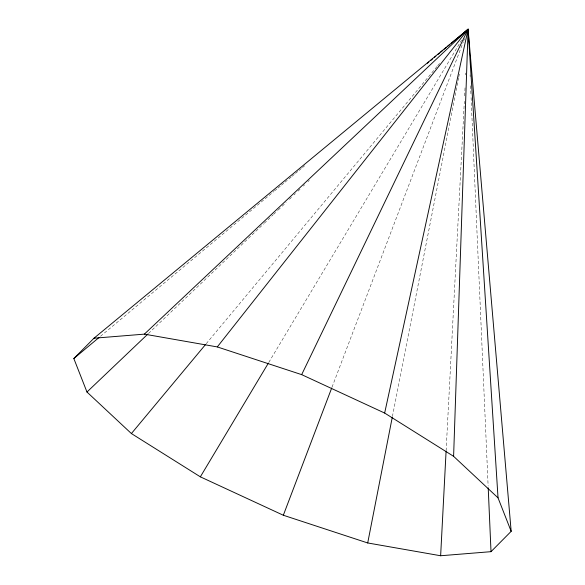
<?xml version="1.0" encoding="UTF-8"?>
<svg xmlns="http://www.w3.org/2000/svg" width="585" height="585" viewBox="0 0 585 585"><rect width="100%" height="100%" fill="white"/><g stroke="black" fill="none" stroke-linecap="round" stroke-linejoin="round"><path stroke-width="0.44" stroke-dasharray="2.92 2.19" d="M446.114 450.816L464.336 101.337M464.622 95.86L465.097 86.734M465.718 74.873L465.814 73.052M392.411 416.549L458.633 77.666M458.808 76.767L459.335 74.076M332.039 387.131L463.225 42.062M463.547 41.206L464.527 38.647M268.808 362.386L461.528 40.226M206.22 343.717L437.112 66.449M437.697 65.747L440.037 62.946M148.502 333.45L263.638 223.865M264.296 223.236L272.902 215.046M273.561 214.417L277.531 210.637M278.197 210.008L281.502 206.856M282.167 206.227L286.131 202.447M289.443 199.302L291.425 197.408M294.072 194.893L295.396 193.635M298.043 191.112L300.032 189.226M303.337 186.074L304.661 184.816M307.973 181.664L309.289 180.407M100.488 336.28L273.773 191.551M274.475 190.966L277.275 188.626M277.977 188.034L280.785 185.694M281.487 185.109L284.295 182.761M284.997 182.176L291.308 176.904M292.01 176.319L294.818 173.972M295.52 173.387L298.321 171.047M299.023 170.462L301.831 168.114M302.533 167.529L304.639 165.774M470.099 74.836L470.172 76.657M470.574 85.776L470.932 93.98M471.093 97.629L488.131 486.025"/><path stroke-width="0.88" d="M511.166 531.341L498.032 497.864L453.602 456.322L468.095 29.25L93.988 338.218L73.834 358.539L86.968 392.023L131.398 433.558L200.348 476.834L283.33 515.246L367.709 542.96L440.637 555.75L491.012 551.67L511.166 531.341L468.095 29.25L451.262 43.312M440.637 555.75L446.062 451.73M467.956 31.985L468.095 29.25L144.363 334.137L93.988 338.218M367.709 542.96L392.235 417.449M467.744 31.042L468.095 29.25L464.124 33.031M453.602 456.322L384.652 413.054L468.095 29.25L217.291 346.927L144.363 334.137M283.33 515.246L331.717 387.979M217.291 346.927L301.67 374.641L468.095 29.25L498.032 497.864M200.348 476.834L268.339 363.175M131.398 433.558L205.635 344.419M86.968 392.023L147.844 334.079M73.834 358.539L99.084 337.45M427.408 63.231L428.812 62.061M430.911 60.306L432.315 59.129M434.421 57.374L435.825 56.204M437.931 54.442L439.335 53.272M440.739 52.102L442.838 50.347M444.242 49.169L446.348 47.414M447.752 46.244L449.858 44.482M301.67 374.641L384.652 413.054M468.095 29.25L468.212 31.985M468.292 33.806L468.534 39.275M488.212 487.853L491.012 551.67"/></g></svg>
